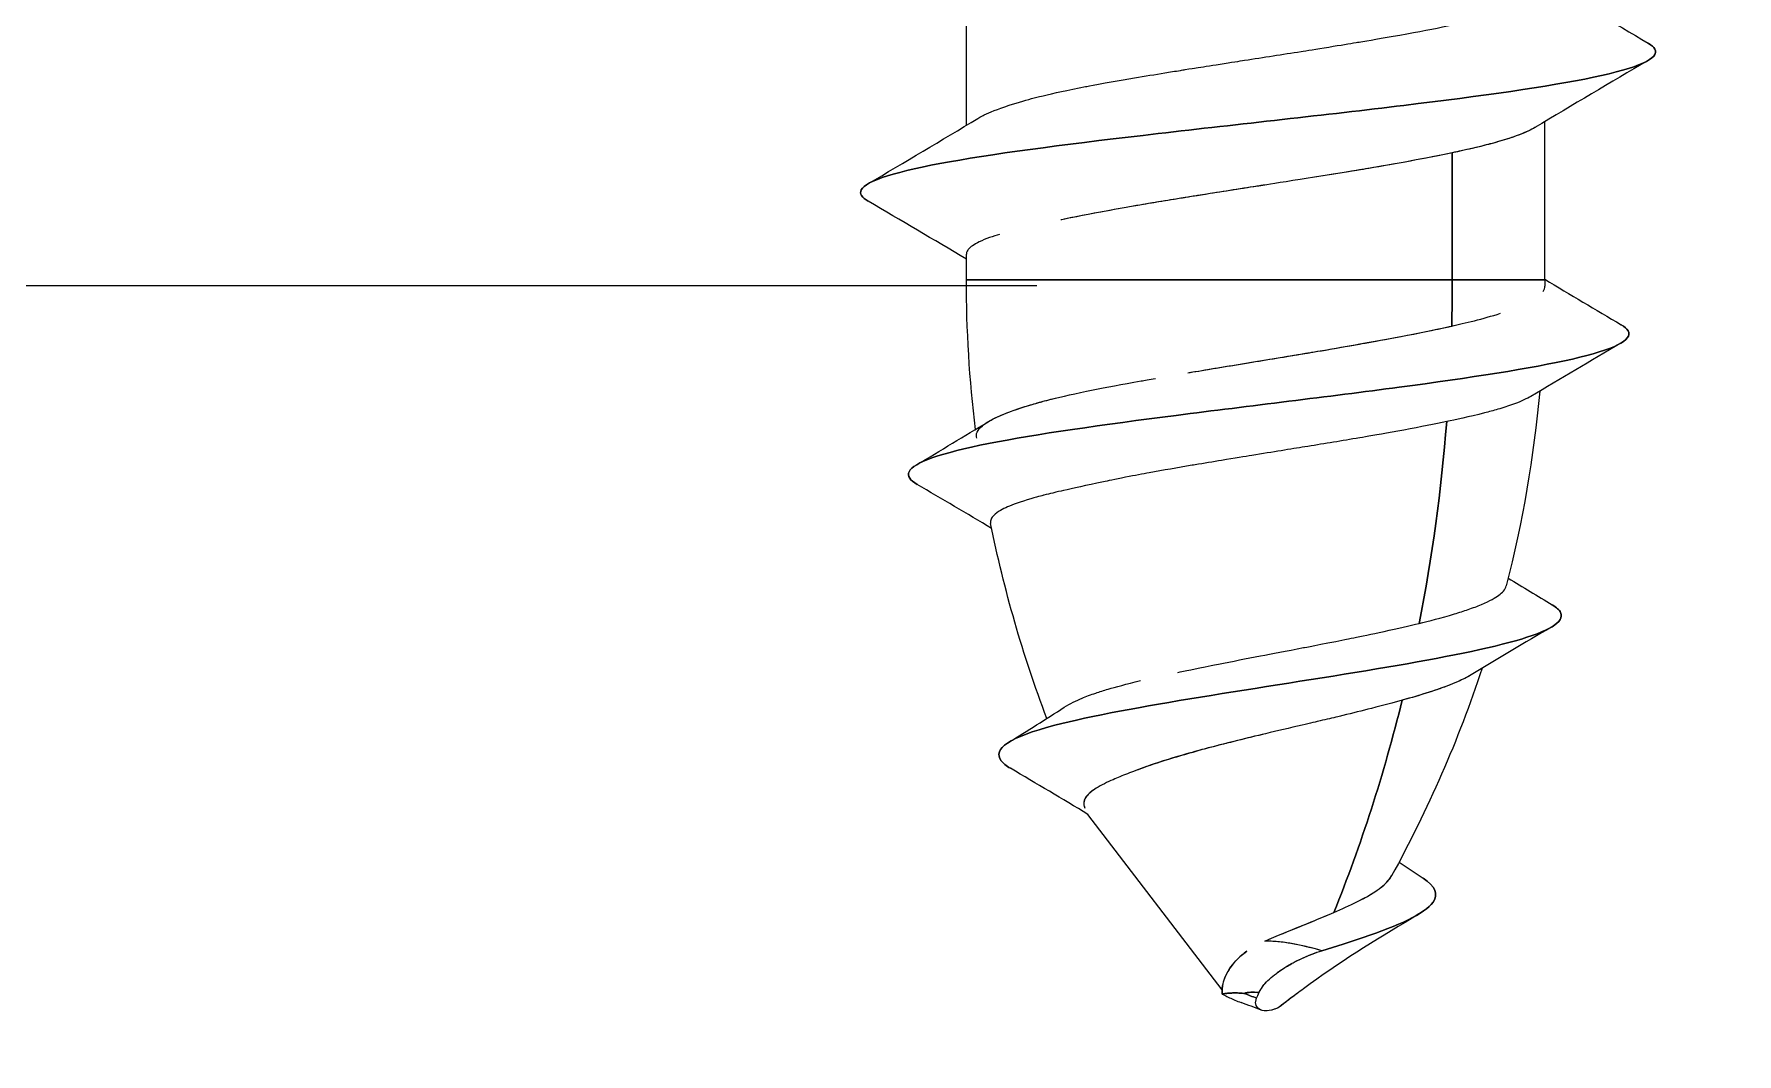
# Model space of a CAD drawing. Header units: inches. Extents: x 10 to 190, y 5 to 37.
# Drawn here: x 61.18 to 61.848, y 7.035 to 7.435 of the extents above; entities that cross this region are included whole.
import ezdxf

# ---------------------------------------------------------------- set-up
doc = ezdxf.new("R2010")
doc.units = ezdxf.units.IN
doc.header["$MEASUREMENT"] = 0

msp = doc.modelspace()

# ---------------------------------------------------------------- linework, layer by layer
at = {"color": 0, "linetype": 'Continuous', "lineweight": 0, "extrusion": (-1, 6.12323e-17, 0)}
for p, q in [((61.54599, 7.39949), (61.54599, 7.45872)), ((61.5823, 7.41254), (61.5823, 7.41253)), ((61.5823, 7.41253), (61.5823, 7.41254)), ((61.77299, 7.3389), (61.77299, 7.40093)), ((61.73668, 7.3389), (61.73668, 7.3887)), ((61.73668, 7.3887), (61.73668, 7.3389)), ((61.54599, 7.3389), (61.54599, 7.34889)), ((61.73668, 7.3389), (61.54599, 7.3389)), ((61.54599, 7.3389), (61.73668, 7.3389)), ((61.77299, 7.3389), (61.73668, 7.3389)), ((61.73668, 7.3389), (61.77299, 7.3389)), ((61.64677, 7.05866), (61.64686, 7.05868))]:
    msp.add_line(p, q, dxfattribs=at)
for p, q in [((61.57361, 7.33644), (59.89068, 7.33644)), ((61.64634, 7.06022), (61.59372, 7.12906))]:
    msp.add_line(p, q)
msp.add_circle((60.22425, 12.95665), 6.76088)
at = {"color": 0, "linetype": 'Continuous', "lineweight": 0, "extrusion": (0, 0, -1)}
for centre, start, end in [((-62.03113, 7.3389), 353.04606, 360), ((-61.28786, 7.3389), 185.16645, 194.34115), ((-62.03113, 7.3389), 339.21542, 348.63189), ((-61.28786, 7.3389), 198.31632, 208.83062)]:
    msp.add_arc(centre, 0.48513, start, end, dxfattribs=at)
at = {"color": 0, "linetype": 'Continuous', "lineweight": 0}
for centre, major_axis, ratio, start_param, end_param in [((61.40675, 7.3389), (0, 0.48513), 0.68008, -1.608287, -1.570796), ((61.40675, 7.3389), (0, 0.48513), 0.68008, -1.8525, -1.685841), ((61.40675, 7.3389), (0, 0.48513), 0.68008, -2.108099, -1.917872), ((61.93505, 7.13637), (-0.28831, -0.0799), 0.192451, -0.090168, -0.064586)]:
    msp.add_ellipse(centre, major_axis=major_axis, ratio=ratio, start_param=start_param, end_param=end_param, dxfattribs=at)
at = {"color": 0, "linetype": 'Continuous', "lineweight": 0, "extrusion": (0, 0, -1)}
for centre, major_axis, ratio, start_param, end_param in [((61.40675, 7.3389), (0, -0.48513), 0.68008, -1.570796, -1.533305), ((61.40675, 7.3389), (0, -0.48513), 0.68008, -1.455752, -1.289092), ((61.40675, 7.3389), (0, -0.48513), 0.68008, -1.22372, -1.033494), ((61.68721, 7.06179), (0.02735, 0.00874), 0.462402, -2.398417, -2.245876), ((61.72442, 7.0571), (0.07901, -0.00107), 0.035003, -2.950208, -2.890777), ((62.83802, 8.1948), (1.20548, 1.37483), 0.164648, -2.674024, -2.67129)]:
    msp.add_ellipse(centre, major_axis=major_axis, ratio=ratio, start_param=start_param, end_param=end_param, dxfattribs=at)
at = {"color": 0, "linetype": 'Continuous', "lineweight": 0}
for points in [[(61.77299, 7.45574), (61.78651, 7.44768), (61.80006, 7.43968), (61.81362, 7.4317)], [(61.81357, 7.42495), (61.79871, 7.41621), (61.78387, 7.40744), (61.76908, 7.39859)], [(61.50736, 7.37653), (61.52179, 7.38504), (61.53619, 7.39359), (61.55054, 7.40222)], [(61.54599, 7.34698), (61.53318, 7.35459), (61.52034, 7.36215), (61.50748, 7.36969)], [(61.63236, 7.3712), (61.63236, 7.3712), (61.63236, 7.3712), (61.63235, 7.3712)], [(61.63236, 7.3712), (61.63236, 7.3712), (61.63236, 7.3712), (61.63236, 7.3712)], [(61.77299, 7.33908), (61.78296, 7.3331), (61.79296, 7.32716), (61.80297, 7.32123)], [(61.77299, 7.3389), (61.77299, 7.33806), (61.77299, 7.33721), (61.77299, 7.33637)], [(61.77233, 7.33432), (61.77278, 7.33504), (61.77298, 7.33572), (61.77299, 7.33637)], [(61.73645, 7.32072), (61.74147, 7.32185), (61.74882, 7.32352), (61.75555, 7.32572)], [(61.80283, 7.31401), (61.79103, 7.30707), (61.77925, 7.30011), (61.76749, 7.29311)], [(61.52645, 7.2663), (61.53583, 7.27189), (61.5452, 7.27751), (61.55453, 7.28318)], [(61.55591, 7.2413), (61.54618, 7.24708), (61.53644, 7.25282), (61.52669, 7.25856)], [(61.75865, 7.22182), (61.7644, 7.21832), (61.77016, 7.21484), (61.77593, 7.21136)], [(61.77561, 7.20261), (61.76507, 7.19638), (61.75455, 7.19014), (61.74406, 7.18383)], [(61.56268, 7.15742), (61.56996, 7.16194), (61.57721, 7.16649), (61.5844, 7.17112)], [(61.59372, 7.12906), (61.58363, 7.13516), (61.57348, 7.14118), (61.56333, 7.14717)], [(61.7158, 7.11039), (61.71893, 7.10827), (61.72208, 7.10617), (61.72524, 7.1041)], [(61.7236, 7.09002), (61.7091, 7.08125), (61.69443, 7.07243), (61.68094, 7.06258)], [(61.67006, 7.06841), (61.67135, 7.06923), (61.67261, 7.06997), (61.6738, 7.07063)], [(61.67426, 7.07088), (61.67537, 7.07147), (61.67641, 7.07198), (61.67734, 7.07242)], [(61.67734, 7.07242), (61.68045, 7.07388), (61.68327, 7.07491), (61.68546, 7.07559)], [(61.66792, 7.06693), (61.66859, 7.06742), (61.66931, 7.06792), (61.67006, 7.06841)], [(61.64633, 7.05901), (61.64634, 7.05887), (61.64634, 7.05873), (61.64635, 7.0586)], [(61.64789, 7.05882), (61.6473, 7.05875), (61.64679, 7.05866), (61.64635, 7.0586)], [(61.64635, 7.0586), (61.64759, 7.05797), (61.64891, 7.05732), (61.65033, 7.05668)], [(61.66084, 7.05918), (61.65846, 7.05942), (61.65648, 7.05932), (61.65491, 7.05887)], [(61.65491, 7.05887), (61.65658, 7.05824), (61.65824, 7.05762), (61.65991, 7.057)], [(61.65991, 7.057), (61.65824, 7.05762), (61.65658, 7.05824), (61.65491, 7.05887)], [(61.65991, 7.057), (61.6602, 7.0577), (61.66051, 7.05843), (61.66084, 7.05918)], [(61.67634, 7.05923), (61.67382, 7.05739), (61.67122, 7.05544), (61.66879, 7.05343)], [(61.67634, 7.05923), (61.67345, 7.05712), (61.67091, 7.05518), (61.66879, 7.05343)], [(61.68094, 7.06257), (61.67964, 7.06163), (61.67811, 7.06052), (61.67634, 7.05923)], [(61.66173, 7.05233), (61.65909, 7.05329), (61.65646, 7.05426), (61.6538, 7.05525)], [(61.66061, 7.05295), (61.65958, 7.05379), (61.65913, 7.05514), (61.65991, 7.057)], [(61.65956, 7.05473), (61.65945, 7.05539), (61.65956, 7.05616), (61.65991, 7.057)], [(61.66061, 7.05295), (61.66003, 7.05343), (61.65968, 7.05405), (61.65956, 7.05473)], [(61.66282, 7.05207), (61.66185, 7.0522), (61.66112, 7.05254), (61.66061, 7.05295)], [(61.66571, 7.05229), (61.66452, 7.05198), (61.66355, 7.05197), (61.66282, 7.05207)], [(61.66879, 7.05343), (61.66782, 7.05295), (61.66679, 7.05257), (61.66571, 7.05229)]]:
    msp.add_open_spline(points, degree=3, dxfattribs=at)
for points, knots in [([(61.55054, 7.40222), (61.5516, 7.4029), (61.55258, 7.40334), (61.55301, 7.40355), (61.55509, 7.40457), (61.5581, 7.40583), (61.56273, 7.40734), (61.56657, 7.40859), (61.57007, 7.40955), (61.57259, 7.41021), (61.57416, 7.41062), (61.57536, 7.41092), (61.5761, 7.4111), (61.58025, 7.41212), (61.58566, 7.4133), (61.59279, 7.41467), (61.59341, 7.41479), (61.59917, 7.41593), (61.61196, 7.41809), (61.61607, 7.41878), (61.62007, 7.41944), (61.62388, 7.42006), (61.62581, 7.42038), (61.62784, 7.42071), (61.62997, 7.42105), (61.63064, 7.42116), (61.63126, 7.42126), (61.63184, 7.42135), (61.634, 7.4217), (61.63545, 7.42192), (61.63614, 7.42203), (61.63837, 7.42239), (61.64149, 7.42288), (61.64554, 7.42351), (61.65011, 7.42422), (61.65331, 7.42472), (61.65511, 7.42499), (61.66266, 7.42616), (61.67011, 7.42732), (61.67732, 7.42846), (61.67953, 7.42881), (61.6832, 7.42939), (61.68822, 7.43021), (61.69292, 7.43097), (61.69646, 7.43155), (61.69892, 7.43196), (61.69964, 7.43208), (61.70052, 7.43223), (61.70156, 7.4324), (61.70538, 7.43304), (61.71137, 7.43405), (61.71889, 7.43541), (61.72593, 7.43669), (61.7318, 7.43785), (61.73668, 7.43888)], [0.3421887, 0.3421887, 0.3421887, 0.3421887, 0.375, 0.375, 0.375, 0.4375, 0.4375, 0.4375, 0.4759842, 0.4759842, 0.4759842, 0.5, 0.5, 0.5, 0.5625, 0.5625, 0.5625, 0.625, 0.625, 0.625, 0.6607143, 0.6607143, 0.6607143, 0.6785714, 0.6785714, 0.6785714, 0.6822968, 0.6822968, 0.6822968, 0.6964286, 0.6964286, 0.6964286, 0.7232143, 0.7232143, 0.7232143, 0.75, 0.75, 0.75, 0.8125, 0.8125, 0.8125, 0.84375, 0.84375, 0.84375, 0.875, 0.875, 0.875, 0.8883651, 0.8883651, 0.8883651, 0.9375, 0.9375, 0.9375, 1, 1, 1, 1]), ([(61.50748, 7.36969), (61.50497, 7.37117), (61.50401, 7.37264), (61.50653, 7.37781), (61.51877, 7.38149), (61.56001, 7.38886), (61.58947, 7.39255), (61.653, 7.39992), (61.68727, 7.4036), (61.74811, 7.41098), (61.77453, 7.41466), (61.80962, 7.42203), (61.81819, 7.42572), (61.81579, 7.43017), (61.81492, 7.43093), (61.81362, 7.4317)], [0.10764897, 0.10764897, 0.10764897, 0.10764897, 0.10915389, 0.10915389, 0.11291274, 0.11291274, 0.11667158, 0.11667158, 0.12043042, 0.12043042, 0.12418927, 0.12418927, 0.12794811, 0.12794811, 0.12872891, 0.12872891, 0.12872891, 0.12872891]), ([(61.81362, 7.4317), (61.81492, 7.43093), (61.81579, 7.43017), (61.81819, 7.42572), (61.80962, 7.42203), (61.77453, 7.41466), (61.74811, 7.41098), (61.68727, 7.4036), (61.653, 7.39992), (61.58947, 7.39255), (61.56001, 7.38886), (61.51877, 7.38149), (61.50653, 7.37781), (61.50401, 7.37264), (61.50497, 7.37117), (61.50748, 7.36969)], [-0.12872891, -0.12872891, -0.12872891, -0.12872891, -0.12794811, -0.12794811, -0.12418927, -0.12418927, -0.12043042, -0.12043042, -0.11667158, -0.11667158, -0.11291274, -0.11291274, -0.10915389, -0.10915389, -0.10764897, -0.10764897, -0.10764897, -0.10764897]), ([(61.76943, 7.3988), (61.76755, 7.3976), (61.76493, 7.39645), (61.76179, 7.39531), (61.75868, 7.39419), (61.7548, 7.39303), (61.75093, 7.39202), (61.74706, 7.39101), (61.74214, 7.38985), (61.73668, 7.3887)], [0.8117206, 0.8117206, 0.8117206, 0.8117206, 0.875, 0.875, 0.875, 0.9375, 0.9375, 0.9375, 1, 1, 1, 1]), ([(61.76908, 7.39859), (61.76774, 7.39779), (61.76576, 7.3968), (61.76264, 7.39563), (61.76022, 7.39472), (61.7577, 7.39392), (61.75534, 7.39323), (61.75398, 7.39284), (61.75268, 7.39248), (61.75147, 7.39216), (61.75074, 7.39197), (61.7486, 7.39139), (61.74446, 7.39043), (61.74158, 7.38976), (61.73894, 7.38918), (61.73668, 7.3887)], [0.8242341, 0.8242341, 0.8242341, 0.8242341, 0.875, 0.875, 0.875, 0.9146028, 0.9146028, 0.9146028, 0.9375, 0.9375, 0.9375, 0.96875, 0.96875, 0.96875, 1, 1, 1, 1]), ([(61.73668, 7.3887), (61.73191, 7.38769), (61.72654, 7.38661), (61.71814, 7.38508), (61.70975, 7.38354), (61.70321, 7.38245), (61.70122, 7.38212), (61.69922, 7.38178), (61.69274, 7.38071), (61.68349, 7.37925), (61.67424, 7.37778), (61.66727, 7.37671), (61.66385, 7.37617), (61.66043, 7.37564), (61.65343, 7.37455), (61.64345, 7.37297), (61.63346, 7.37139), (61.62681, 7.37031), (61.62234, 7.36957), (61.61787, 7.36884), (61.61129, 7.36774), (61.60241, 7.36612), (61.59353, 7.3645), (61.58817, 7.36342), (61.58392, 7.36255), (61.58364, 7.36249), (61.58335, 7.36243), (61.58306, 7.36237)], [0, 0, 0, 0, 0.0625, 0.0625, 0.0625, 0.125, 0.125, 0.125, 0.1875, 0.1875, 0.1875, 0.25, 0.25, 0.25, 0.3125, 0.3125, 0.3125, 0.375, 0.375, 0.375, 0.4375, 0.4375, 0.4375, 0.5, 0.5, 0.5, 0.5042141, 0.5042141, 0.5042141, 0.5042141]), ([(61.73668, 7.3887), (61.73201, 7.38772), (61.72657, 7.38664), (61.72024, 7.38546), (61.71022, 7.38361), (61.7036, 7.38252), (61.7017, 7.3822), (61.69957, 7.38184), (61.69314, 7.38077), (61.6818, 7.37898)], [0, 0, 0, 0, 0.0625, 0.0625, 0.0625, 0.125, 0.125, 0.125, 0.1874488, 0.1874488, 0.1874488, 0.1874488]), ([(61.66265, 7.37598), (61.66212, 7.3759), (61.6616, 7.37582), (61.66109, 7.37574), (61.65812, 7.37528), (61.65465, 7.37474), (61.65071, 7.37412), (61.64722, 7.37357), (61.64375, 7.37302), (61.64033, 7.37248), (61.63828, 7.37215), (61.63544, 7.3717), (61.63184, 7.37112), (61.63129, 7.37103), (61.63073, 7.37094), (61.63015, 7.37085), (61.62668, 7.37029), (61.62338, 7.36975), (61.62027, 7.36923), (61.61737, 7.36875), (61.61075, 7.36765), (61.60146, 7.36595), (61.59384, 7.36455), (61.58843, 7.36347), (61.58468, 7.3627), (61.58455, 7.36268), (61.58443, 7.36265), (61.58431, 7.36263)], [0.244908, 0.244908, 0.244908, 0.244908, 0.25, 0.25, 0.25, 0.28125, 0.28125, 0.28125, 0.3125, 0.3125, 0.3125, 0.3396513, 0.3396513, 0.3396513, 0.34375, 0.34375, 0.34375, 0.375, 0.375, 0.375, 0.4375, 0.4375, 0.4375, 0.5, 0.5, 0.5, 0.5013727, 0.5013727, 0.5013727, 0.5013727]), ([(61.559, 7.35669), (61.55662, 7.35597), (61.55363, 7.35498), (61.55103, 7.35372), (61.54902, 7.35275), (61.54756, 7.35176), (61.54675, 7.35075), (61.54661, 7.35058), (61.54644, 7.35034), (61.54629, 7.35006), (61.54613, 7.34974), (61.54599, 7.34935), (61.54599, 7.34889)], [0.625, 0.625, 0.625, 0.625, 0.6875, 0.6875, 0.6875, 0.75, 0.75, 0.75, 0.7712902, 0.7712902, 0.7712902, 0.7952598, 0.7952598, 0.7952598, 0.7952598]), ([(61.52669, 7.25856), (61.52385, 7.26022), (61.52274, 7.26189), (61.52521, 7.26724), (61.53614, 7.27092), (61.57315, 7.2783), (61.59966, 7.28198), (61.65706, 7.28935), (61.68815, 7.29304), (61.74358, 7.30041), (61.76777, 7.30409), (61.79988, 7.31147), (61.80771, 7.31515), (61.80522, 7.31964), (61.80432, 7.32043), (61.80297, 7.32123)], [0.06986645, 0.06986645, 0.06986645, 0.06986645, 0.07156545, 0.07156545, 0.07532429, 0.07532429, 0.07908314, 0.07908314, 0.08284198, 0.08284198, 0.08660083, 0.08660083, 0.09035967, 0.09035967, 0.0911743, 0.0911743, 0.0911743, 0.0911743]), ([(61.80297, 7.32123), (61.80432, 7.32043), (61.80522, 7.31964), (61.80771, 7.31515), (61.79988, 7.31147), (61.76777, 7.30409), (61.74358, 7.30041), (61.68815, 7.29304), (61.65706, 7.28935), (61.59966, 7.28198), (61.57315, 7.2783), (61.53614, 7.27092), (61.52521, 7.26724), (61.52274, 7.26189), (61.52385, 7.26022), (61.52669, 7.25856)], [-0.0911743, -0.0911743, -0.0911743, -0.0911743, -0.09035967, -0.09035967, -0.08660083, -0.08660083, -0.08284198, -0.08284198, -0.07908314, -0.07908314, -0.07532429, -0.07532429, -0.07156545, -0.07156545, -0.06986645, -0.06986645, -0.06986645, -0.06986645]), ([(61.63289, 7.30236), (61.63353, 7.30246), (61.63418, 7.30257), (61.63484, 7.30269), (61.64087, 7.3037), (61.64817, 7.30491), (61.65669, 7.3063), (61.66415, 7.30752), (61.67144, 7.30872), (61.67842, 7.30989), (61.67854, 7.30991), (61.68594, 7.31112), (61.69948, 7.31351), (61.70043, 7.31368), (61.70191, 7.31394), (61.70389, 7.3143), (61.70744, 7.31494), (61.71262, 7.31587), (61.71902, 7.3171), (61.72593, 7.31844), (61.73168, 7.31964), (61.73645, 7.32072)], [0.6982106, 0.6982106, 0.6982106, 0.6982106, 0.7033583, 0.7033583, 0.7033583, 0.75, 0.75, 0.75, 0.8125, 0.8125, 0.8125, 0.875, 0.875, 0.875, 0.8973932, 0.8973932, 0.8973932, 0.9375, 0.9375, 0.9375, 1, 1, 1, 1]), ([(61.63412, 7.30257), (61.63809, 7.30324), (61.64182, 7.30386), (61.64539, 7.30445), (61.65279, 7.30567), (61.66118, 7.30703), (61.67003, 7.3085), (61.6809, 7.31029), (61.69108, 7.31203), (61.69973, 7.31356), (61.70164, 7.3139), (61.70349, 7.31423), (61.70562, 7.31461), (61.71353, 7.31604), (61.72105, 7.31746), (61.72764, 7.31882), (61.73078, 7.31947), (61.73372, 7.3201), (61.73645, 7.32072)], [0.6798564, 0.6798564, 0.6798564, 0.6798564, 0.7142857, 0.7142857, 0.7142857, 0.7857143, 0.7857143, 0.7857143, 0.8733901, 0.8733901, 0.8733901, 0.8928571, 0.8928571, 0.8928571, 0.9654359, 0.9654359, 0.9654359, 1, 1, 1, 1]), ([(61.55453, 7.28318), (61.5553, 7.28365), (61.55606, 7.28405), (61.55672, 7.28438), (61.55895, 7.2855), (61.56199, 7.28678), (61.56625, 7.28822), (61.56628, 7.28823), (61.56772, 7.28874), (61.57111, 7.28975), (61.57304, 7.29033), (61.57476, 7.29081), (61.57617, 7.29119), (61.57756, 7.29157), (61.57865, 7.29185), (61.57938, 7.29203), (61.58338, 7.29304), (61.58867, 7.29426), (61.59575, 7.29568), (61.60074, 7.29668), (61.60693, 7.29785), (61.61453, 7.29919), (61.61593, 7.29943), (61.61782, 7.29977), (61.62021, 7.30018)], [0.3500353, 0.3500353, 0.3500353, 0.3500353, 0.375, 0.375, 0.375, 0.4375, 0.4375, 0.4375, 0.4625, 0.4625, 0.4625, 0.4813675, 0.4813675, 0.4813675, 0.5, 0.5, 0.5, 0.5625, 0.5625, 0.5625, 0.625, 0.625, 0.625, 0.6559796, 0.6559796, 0.6559796, 0.6559796]), ([(61.55003, 7.27669), (61.55003, 7.2767), (61.55003, 7.2767), (61.55003, 7.2767), (61.54961, 7.27829), (61.55028, 7.27989), (61.55226, 7.28157), (61.55334, 7.28249), (61.55484, 7.28342), (61.55652, 7.28428), (61.5589, 7.2855), (61.56204, 7.28678), (61.56569, 7.28803), (61.56752, 7.28865), (61.5695, 7.28929), (61.57256, 7.29018), (61.57563, 7.29107), (61.57807, 7.29171), (61.57982, 7.29214), (61.58017, 7.29223), (61.58053, 7.29232), (61.5809, 7.29241)], [0.2498258, 0.2498258, 0.2498258, 0.2498258, 0.25, 0.25, 0.25, 0.3308546, 0.3308546, 0.3308546, 0.375, 0.375, 0.375, 0.4375, 0.4375, 0.4375, 0.46875, 0.46875, 0.46875, 0.5, 0.5, 0.5, 0.5062439, 0.5062439, 0.5062439, 0.5062439]), ([(61.76749, 7.29311), (61.76609, 7.29228), (61.764, 7.29125), (61.76067, 7.29004), (61.7587, 7.28932), (61.75661, 7.28866), (61.75451, 7.28804), (61.75277, 7.28753), (61.75101, 7.28706), (61.74931, 7.28662), (61.74321, 7.28504), (61.73782, 7.28391), (61.7345, 7.28321)], [0.8198428, 0.8198428, 0.8198428, 0.8198428, 0.875, 0.875, 0.875, 0.9090879, 0.9090879, 0.9090879, 0.9375, 0.9375, 0.9375, 1, 1, 1, 1]), ([(61.7345, 7.28321), (61.72985, 7.28224), (61.7243, 7.28114), (61.7177, 7.27992), (61.71114, 7.27871), (61.70595, 7.27781), (61.70259, 7.27724), (61.70092, 7.27695), (61.6997, 7.27674), (61.69893, 7.27661), (61.69218, 7.27548), (61.68541, 7.27437), (61.67877, 7.27331), (61.6734, 7.27244), (61.66644, 7.27132), (61.65798, 7.26995), (61.6553, 7.26951), (61.65133, 7.26887), (61.64614, 7.26801), (61.6428, 7.26745), (61.63933, 7.26687), (61.63575, 7.26627), (61.63534, 7.2662), (61.63494, 7.26614), (61.63454, 7.26607), (61.62887, 7.26511), (61.62322, 7.26412), (61.61768, 7.26311), (61.61531, 7.26267), (61.61219, 7.26209), (61.60846, 7.26137), (61.60419, 7.26054), (61.60137, 7.25995), (61.59974, 7.25962), (61.59287, 7.25819), (61.58781, 7.25704), (61.58405, 7.25617), (61.58298, 7.25592), (61.58156, 7.25559), (61.57987, 7.25518), (61.57881, 7.25493), (61.57765, 7.25464), (61.5764, 7.25433), (61.57639, 7.25432), (61.57449, 7.25386), (61.57134, 7.25295), (61.56702, 7.2517), (61.56413, 7.25062), (61.56211, 7.24972), (61.56039, 7.24896), (61.55819, 7.24786), (61.55676, 7.24642), (61.55628, 7.24593), (61.5559, 7.24542), (61.55568, 7.24489), (61.55547, 7.24437), (61.5554, 7.24383), (61.55551, 7.24328)], [0, 0, 0, 0, 0.0625, 0.0625, 0.0625, 0.1042978, 0.1042978, 0.1042978, 0.125, 0.125, 0.125, 0.1875, 0.1875, 0.1875, 0.25, 0.25, 0.25, 0.2857143, 0.2857143, 0.2857143, 0.3178157, 0.3178157, 0.3178157, 0.3214286, 0.3214286, 0.3214286, 0.375, 0.375, 0.375, 0.40625, 0.40625, 0.40625, 0.4375, 0.4375, 0.4375, 0.5, 0.5, 0.5, 0.5219897, 0.5219897, 0.5219897, 0.5357143, 0.5357143, 0.5357143, 0.5625, 0.5625, 0.5625, 0.625, 0.625, 0.625, 0.6875, 0.6875, 0.6875, 0.7176111, 0.7176111, 0.7176111, 0.7471729, 0.7471729, 0.7471729, 0.7471729]), ([(61.72368, 7.20404), (61.72743, 7.20495), (61.73234, 7.2062), (61.73754, 7.20777), (61.7394, 7.20833), (61.7412, 7.20891), (61.74292, 7.2095), (61.74477, 7.21014), (61.74651, 7.21079), (61.74812, 7.21146), (61.7516, 7.21292), (61.75365, 7.21413), (61.75497, 7.21511), (61.75622, 7.21604), (61.75749, 7.21725), (61.75787, 7.21874)], [0, 0, 0, 0, 0.0625, 0.0625, 0.0625, 0.0926505, 0.0926505, 0.0926505, 0.125, 0.125, 0.125, 0.1875, 0.1875, 0.1875, 0.2493517, 0.2493517, 0.2493517, 0.2493517]), ([(61.56333, 7.14717), (61.56163, 7.14817), (61.56038, 7.14917), (61.55612, 7.15479), (61.56296, 7.15942), (61.5948, 7.16773), (61.61537, 7.17142), (61.66026, 7.17879), (61.68481, 7.18247), (61.72895, 7.18984), (61.74843, 7.19353), (61.77444, 7.2009), (61.7809, 7.20459), (61.77875, 7.2093), (61.77764, 7.21033), (61.77593, 7.21136)], [0.03199958, 0.03199958, 0.03199958, 0.03199958, 0.03301887, 0.03301887, 0.03773585, 0.03773585, 0.04149469, 0.04149469, 0.04525354, 0.04525354, 0.04901238, 0.04901238, 0.05277123, 0.05277123, 0.05382314, 0.05382314, 0.05382314, 0.05382314]), ([(61.77593, 7.21136), (61.77764, 7.21033), (61.77875, 7.2093), (61.7809, 7.20459), (61.77444, 7.2009), (61.74843, 7.19353), (61.72895, 7.18984), (61.68481, 7.18247), (61.66026, 7.17879), (61.61537, 7.17142), (61.5948, 7.16773), (61.56296, 7.15942), (61.55612, 7.15479), (61.56038, 7.14917), (61.56163, 7.14817), (61.56333, 7.14717)], [-0.05382314, -0.05382314, -0.05382314, -0.05382314, -0.05277123, -0.05277123, -0.04901238, -0.04901238, -0.04525354, -0.04525354, -0.04149469, -0.04149469, -0.03773585, -0.03773585, -0.03301887, -0.03301887, -0.03199958, -0.03199958, -0.03199958, -0.03199958]), ([(61.62893, 7.18481), (61.63143, 7.18534), (61.6357, 7.18623), (61.64202, 7.1875), (61.64293, 7.18768), (61.64389, 7.18787), (61.64489, 7.18807), (61.65033, 7.18915), (61.65588, 7.19022), (61.66147, 7.19129), (61.66588, 7.19213), (61.67151, 7.19321), (61.67828, 7.19452), (61.67878, 7.19462), (61.6844, 7.19568), (61.69453, 7.19772), (61.6953, 7.19787), (61.69647, 7.19811), (61.69804, 7.19843), (61.70082, 7.19899), (61.70486, 7.19982), (61.70989, 7.2009), (61.71534, 7.20207), (61.7199, 7.20312), (61.72368, 7.20404)], [0.625, 0.625, 0.625, 0.625, 0.6795775, 0.6795775, 0.6795775, 0.6875, 0.6875, 0.6875, 0.75, 0.75, 0.75, 0.8125, 0.8125, 0.8125, 0.875, 0.875, 0.875, 0.8975538, 0.8975538, 0.8975538, 0.9375, 0.9375, 0.9375, 1, 1, 1, 1]), ([(61.5844, 7.17112), (61.58667, 7.17257), (61.5892, 7.17376), (61.59137, 7.17467), (61.59305, 7.17537), (61.59485, 7.17605), (61.59675, 7.1767), (61.59831, 7.17723), (61.59994, 7.17774), (61.6016, 7.17824), (61.60457, 7.17912), (61.60866, 7.18023), (61.61436, 7.18158), (61.61436, 7.18159), (61.61437, 7.18159), (61.61437, 7.18159)], [0.378452, 0.378452, 0.378452, 0.378452, 0.4375, 0.4375, 0.4375, 0.471804, 0.471804, 0.471804, 0.5, 0.5, 0.5, 0.5625, 0.5625, 0.5625, 0.5625726, 0.5625726, 0.5625726, 0.5625726]), ([(61.74433, 7.18399), (61.74303, 7.18319), (61.74152, 7.18239), (61.73964, 7.18154), (61.73638, 7.18005), (61.73213, 7.17849), (61.72755, 7.17702), (61.72415, 7.17592), (61.72058, 7.17488), (61.71701, 7.17388)], [0.8336456, 0.8336456, 0.8336456, 0.8336456, 0.875, 0.875, 0.875, 0.9467142, 0.9467142, 0.9467142, 1, 1, 1, 1]), ([(61.74406, 7.18383), (61.74297, 7.18317), (61.74163, 7.18246), (61.73998, 7.1817), (61.7383, 7.18092), (61.73654, 7.18019), (61.73479, 7.17953), (61.73317, 7.17891), (61.73156, 7.17834), (61.73002, 7.17782), (61.72517, 7.17619), (61.72058, 7.17488), (61.71701, 7.17388)], [0.8425392, 0.8425392, 0.8425392, 0.8425392, 0.875, 0.875, 0.875, 0.9075007, 0.9075007, 0.9075007, 0.9375, 0.9375, 0.9375, 1, 1, 1, 1]), ([(61.71701, 7.17388), (61.71357, 7.17293), (61.70956, 7.17186), (61.70495, 7.17068), (61.70131, 7.16975), (61.69755, 7.16883), (61.69374, 7.16791), (61.69309, 7.16775), (61.69243, 7.16759), (61.69178, 7.16744), (61.68964, 7.16692), (61.68733, 7.16638), (61.68485, 7.1658), (61.68343, 7.16546), (61.68107, 7.16491), (61.67774, 7.16413), (61.67279, 7.16298), (61.66799, 7.16185), (61.66344, 7.16077), (61.66019, 7.15999), (61.65535, 7.15883), (61.64921, 7.15729), (61.64755, 7.15687), (61.64591, 7.15645), (61.64428, 7.15604), (61.64363, 7.15587), (61.64298, 7.1557), (61.64234, 7.15553), (61.64053, 7.15506), (61.63828, 7.15447), (61.63568, 7.15375), (61.63295, 7.15299), (61.62857, 7.15176), (61.62324, 7.15005), (61.6181, 7.1484), (61.6147, 7.14715), (61.61245, 7.1463), (61.61018, 7.14545), (61.60813, 7.14465), (61.60628, 7.14388), (61.60531, 7.14348), (61.6044, 7.14309), (61.60354, 7.14271), (61.60132, 7.14173), (61.59897, 7.14061), (61.59693, 7.13935), (61.59628, 7.13894), (61.59544, 7.1384), (61.59462, 7.13771), (61.59364, 7.13689), (61.59324, 7.13634), (61.59304, 7.13607), (61.59217, 7.1349), (61.59194, 7.13377), (61.59215, 7.13268), (61.59221, 7.13237), (61.59232, 7.13201), (61.59252, 7.13159)], [0, 0, 0, 0, 0.0625, 0.0625, 0.0625, 0.1158571, 0.1158571, 0.1158571, 0.125, 0.125, 0.125, 0.15625, 0.15625, 0.15625, 0.1875, 0.1875, 0.1875, 0.25, 0.25, 0.25, 0.3125, 0.3125, 0.3125, 0.3348726, 0.3348726, 0.3348726, 0.34375, 0.34375, 0.34375, 0.375, 0.375, 0.375, 0.4375, 0.4375, 0.4375, 0.5, 0.5, 0.5, 0.5409445, 0.5409445, 0.5409445, 0.5625, 0.5625, 0.5625, 0.625, 0.625, 0.625, 0.65625, 0.65625, 0.65625, 0.6875, 0.6875, 0.6875, 0.75, 0.75, 0.75, 0.7709624, 0.7709624, 0.7709624, 0.7709624]), ([(61.66344, 7.16077), (61.65598, 7.15899), (61.64858, 7.15715), (61.64155, 7.15528), (61.63243, 7.15285), (61.62394, 7.15035), (61.61668, 7.14783), (61.61522, 7.14732), (61.61381, 7.14681), (61.61245, 7.1463)], [0.25, 0.25, 0.25, 0.25, 0.3476611, 0.3476611, 0.3476611, 0.4744341, 0.4744341, 0.4744341, 0.5, 0.5, 0.5, 0.5]), ([(61.59576, 7.13858), (61.59415, 7.13744), (61.59304, 7.1363), (61.59249, 7.13515), (61.5921, 7.13434), (61.59199, 7.13352), (61.59215, 7.13268), (61.59222, 7.13232), (61.59235, 7.13195), (61.59252, 7.13159)], [0.6397109, 0.6397109, 0.6397109, 0.6397109, 0.7045485, 0.7045485, 0.7045485, 0.75, 0.75, 0.75, 0.7695749, 0.7695749, 0.7695749, 0.7695749]), ([(61.68546, 7.07559), (61.69111, 7.07732), (61.69663, 7.07906), (61.71538, 7.08542), (61.72593, 7.09004), (61.73131, 7.09781), (61.73002, 7.10095), (61.72524, 7.1041)], [0.007664053, 0.007664053, 0.007664053, 0.007664053, 0.009433962, 0.009433962, 0.014150943, 0.014150943, 0.017355545, 0.017355545, 0.017355545, 0.017355545]), ([(61.72524, 7.1041), (61.73002, 7.10095), (61.73131, 7.09781), (61.72593, 7.09004), (61.71538, 7.08542), (61.69663, 7.07906), (61.69111, 7.07732), (61.68546, 7.07559)], [-0.017355545, -0.017355545, -0.017355545, -0.017355545, -0.014150943, -0.014150943, -0.009433962, -0.009433962, -0.007664053, -0.007664053, -0.007664053, -0.007664053]), ([(61.69019, 7.0906), (61.6933, 7.09194), (61.69645, 7.09335), (61.69922, 7.09474), (61.702, 7.09613), (61.70443, 7.0975), (61.70633, 7.09876), (61.70865, 7.10029), (61.71048, 7.10178), (61.71182, 7.10344), (61.71223, 7.10394), (61.71257, 7.10445), (61.71286, 7.10496)], [0, 0, 0, 0, 0.0625, 0.0625, 0.0625, 0.125, 0.125, 0.125, 0.201483, 0.201483, 0.201483, 0.2244007, 0.2244007, 0.2244007, 0.2244007]), ([(61.69944, 7.09485), (61.69944, 7.09485), (61.69944, 7.09485), (61.69944, 7.09485), (61.7015, 7.09588), (61.7041, 7.09725), (61.70666, 7.09898), (61.70786, 7.09979), (61.70979, 7.10112), (61.71143, 7.10298), (61.71177, 7.10336), (61.71212, 7.1038), (61.71246, 7.1043), (61.71263, 7.10456), (61.7128, 7.10483), (61.71295, 7.10512)], [0.0624808, 0.0624808, 0.0624808, 0.0624808, 0.0625, 0.0625, 0.0625, 0.125, 0.125, 0.125, 0.1875, 0.1875, 0.1875, 0.2133977, 0.2133977, 0.2133977, 0.2266291, 0.2266291, 0.2266291, 0.2266291]), ([(61.66306, 7.07937), (61.66624, 7.08075), (61.66949, 7.08209), (61.67273, 7.08342), (61.67602, 7.08477), (61.67931, 7.08609), (61.68249, 7.08739), (61.68515, 7.08847), (61.68774, 7.08954), (61.69019, 7.0906)], [0, 0, 0, 0, 0.348333, 0.348333, 0.348333, 0.703031, 0.703031, 0.703031, 1, 1, 1, 1]), ([(61.66306, 7.07937), (61.66789, 7.08146), (61.67268, 7.08338), (61.67701, 7.08513), (61.67885, 7.08588), (61.68347, 7.0877), (61.69019, 7.0906)], [0, 0, 0, 0, 0.5, 0.5, 0.5, 1, 1, 1, 1]), ([(61.68546, 7.07559), (61.68134, 7.0768), (61.6775, 7.07771), (61.674, 7.07833), (61.66999, 7.07905), (61.66631, 7.07939), (61.66306, 7.07937)], [0, 0, 0, 0, 0.0003495689, 0.0003495689, 0.0003495689, 0.0006991378, 0.0006991378, 0.0006991378, 0.0006991378]), ([(61.68546, 7.07559), (61.6822, 7.07654), (61.67889, 7.07739), (61.67378, 7.07839), (61.67203, 7.07868), (61.66848, 7.07913), (61.66669, 7.07929), (61.66427, 7.07936), (61.66366, 7.07937), (61.66306, 7.07937)], [0.005519479, 0.005519479, 0.005519479, 0.005519479, 0.005783456, 0.005783456, 0.0059186472, 0.0059186472, 0.0060538385, 0.0060538385, 0.006098043, 0.006098043, 0.006098043, 0.006098043]), ([(61.64635, 7.0586), (61.64626, 7.06081), (61.64662, 7.06295), (61.64741, 7.06496), (61.64834, 7.06734), (61.64983, 7.0696), (61.65177, 7.07167), (61.653, 7.07298), (61.65444, 7.07424), (61.65604, 7.0754)], [0.000043446, 0.000043446, 0.000043446, 0.000043446, 0.000260625, 0.000260625, 0.000260625, 0.0005178201, 0.0005178201, 0.0005178201, 0.0006820747, 0.0006820747, 0.0006820747, 0.0006820747]), ([(61.65604, 7.0754), (61.65538, 7.07492), (61.65473, 7.07441), (61.6541, 7.07388), (61.65309, 7.07303), (61.65214, 7.07211), (61.65128, 7.07113), (61.65109, 7.07091), (61.6509, 7.0707), (61.65072, 7.07047)], [0.0002162365, 0.0002162365, 0.0002162365, 0.0002162365, 0.0002888449, 0.0002888449, 0.0002888449, 0.0004065017, 0.0004065017, 0.0004065017, 0.000432473, 0.000432473, 0.000432473, 0.000432473]), ([(61.66084, 7.05918), (61.66147, 7.06059), (61.66256, 7.06217), (61.66434, 7.06391), (61.66587, 7.06542), (61.66777, 7.06691), (61.67006, 7.06841), (61.67237, 7.06991), (61.67483, 7.07124), (61.67734, 7.07242), (61.68025, 7.07378), (61.68302, 7.07484), (61.68546, 7.07559)], [0, 0, 0, 0, 0.0002243525, 0.0002243525, 0.0002243525, 0.000448705, 0.000448705, 0.000448705, 0.0006730576, 0.0006730576, 0.0006730576, 0.0008974101, 0.0008974101, 0.0008974101, 0.0008974101]), ([(61.65072, 7.07047), (61.6501, 7.06972), (61.64955, 7.06897), (61.64907, 7.06822), (61.64842, 7.06718), (61.64789, 7.06615), (61.64748, 7.06513), (61.64744, 7.06503), (61.6474, 7.06494), (61.64736, 7.06484)], [0.000432473, 0.000432473, 0.000432473, 0.000432473, 0.000518868, 0.000518868, 0.000518868, 0.0006375771, 0.0006375771, 0.0006375771, 0.0006487095, 0.0006487095, 0.0006487095, 0.0006487095]), ([(61.64634, 7.06022), (61.64634, 7.06011), (61.64633, 7.06001), (61.64633, 7.05991), (61.64632, 7.05973), (61.64632, 7.05957), (61.64632, 7.05941)], [0.00081088685, 0.00081088685, 0.00081088685, 0.00081088685, 0.0008204939, 0.0008204939, 0.0008204939, 0.00083791641, 0.00083791641, 0.00083791641, 0.00083791641]), ([(61.64632, 7.05941), (61.64632, 7.05931), (61.64633, 7.05924), (61.64633, 7.05921), (61.64633, 7.0592), (61.64633, 7.05913), (61.64633, 7.05901)], [0.00083791641, 0.00083791641, 0.00083791641, 0.00083791641, 0.0008446738, 0.0008446738, 0.0008446738, 0.00085143119, 0.00085143119, 0.00085143119, 0.00085143119]), ([(61.64635, 7.0586), (61.64644, 7.05861), (61.64651, 7.05862), (61.64656, 7.05863), (61.64661, 7.05864), (61.64665, 7.05864), (61.64667, 7.05864), (61.64668, 7.05865), (61.64668, 7.05865), (61.64669, 7.05865), (61.6467, 7.05865), (61.64672, 7.05866), (61.64677, 7.05866)], [0.0013823797, 0.0013823797, 0.0013823797, 0.0013823797, 0.00139352685, 0.00139352685, 0.00139352685, 0.00140337514, 0.00140337514, 0.00140337514, 0.00140829928, 0.00140829928, 0.00140829928, 0.00141322343, 0.00141322343, 0.00141322343, 0.00141322343]), ([(61.64789, 7.05882), (61.64801, 7.05884), (61.64813, 7.05885), (61.64825, 7.05887), (61.64858, 7.0589), (61.64894, 7.05893), (61.64933, 7.05896), (61.64952, 7.05897), (61.64971, 7.05899), (61.64992, 7.059)], [0.00148107964, 0.00148107964, 0.00148107964, 0.00148107964, 0.00150100428, 0.00150100428, 0.00150100428, 0.00155410833, 0.00155410833, 0.00155410833, 0.00157977959, 0.00157977959, 0.00157977959, 0.00157977959]), ([(61.64992, 7.059), (61.6496, 7.05898), (61.6493, 7.05896), (61.64903, 7.05894), (61.64861, 7.0589), (61.64823, 7.05887), (61.64789, 7.05882)], [0.00018679759, 0.00018679759, 0.00018679759, 0.00018679759, 0.00022541728, 0.00022541728, 0.00022541728, 0.00028288431, 0.00028288431, 0.00028288431, 0.00028288431]), ([(61.65491, 7.05887), (61.654, 7.05895), (61.65316, 7.059), (61.65238, 7.05902), (61.65147, 7.05905), (61.65064, 7.05903), (61.64992, 7.059)], [-0.0000053759, -0.0000053759, -0.0000053759, -0.0000053759, 0.0000829667, 0.0000829667, 0.0000829667, 0.0001867976, 0.0001867976, 0.0001867976, 0.0001867976]), ([(61.64992, 7.059), (61.65007, 7.059), (61.65022, 7.05901), (61.65038, 7.05902), (61.65104, 7.05904), (61.65173, 7.05904), (61.65244, 7.05902), (61.65308, 7.059), (61.65375, 7.05897), (61.65443, 7.05891), (61.65459, 7.0589), (61.65475, 7.05888), (61.65491, 7.05887)], [0.0015797796, 0.0015797796, 0.0015797796, 0.0015797796, 0.0015992603, 0.0015992603, 0.0015992603, 0.0016823755, 0.0016823755, 0.0016823755, 0.0017591716, 0.0017591716, 0.0017591716, 0.0017771795, 0.0017771795, 0.0017771795, 0.0017771795]), ([(61.65491, 7.05887), (61.6553, 7.05898), (61.65571, 7.05907), (61.65669, 7.05922), (61.65727, 7.05928), (61.65846, 7.05932), (61.65908, 7.05931), (61.66008, 7.05925), (61.66046, 7.05922), (61.66084, 7.05918)], [-0.006307656, -0.006307656, -0.006307656, -0.006307656, -0.0062566253, -0.0062566253, -0.0061890297, -0.0061890297, -0.0061214341, -0.0061214341, -0.006080853, -0.006080853, -0.006080853, -0.006080853]), ([(61.66084, 7.05918), (61.66096, 7.05945), (61.6611, 7.05972), (61.66126, 7.06001), (61.66189, 7.06116), (61.66287, 7.06247), (61.66434, 7.06391)], [0, 0, 0, 0, 0.0000448764, 0.0000448764, 0.0000448764, 0.0002243525, 0.0002243525, 0.0002243525, 0.0002243525]), ([(61.65033, 7.05668), (61.65066, 7.05653), (61.65099, 7.05639), (61.65133, 7.05624), (61.65215, 7.05589), (61.65297, 7.05556), (61.6538, 7.05525)], [0.00030307292, 0.00030307292, 0.00030307292, 0.00030307292, 0.00033073964, 0.00033073964, 0.00033073964, 0.00039891756, 0.00039891756, 0.00039891756, 0.00039891756]), ([(61.66879, 7.05343), (61.6686, 7.05333), (61.6684, 7.05324), (61.66801, 7.05307), (61.66783, 7.05299), (61.66745, 7.05284), (61.66726, 7.05277), (61.66668, 7.05257), (61.66629, 7.05245), (61.66583, 7.05232), (61.66577, 7.05231), (61.66571, 7.05229)], [0.005486904, 0.005486904, 0.005486904, 0.005486904, 0.00550456377, 0.00550456377, 0.00552075258, 0.00552075258, 0.00553694138, 0.00553694138, 0.00556931899, 0.00556931899, 0.005574402, 0.005574402, 0.005574402, 0.005574402])]:
    msp.add_open_spline(points, degree=3, knots=knots, dxfattribs=at)

doc.saveas('drawing.dxf')
